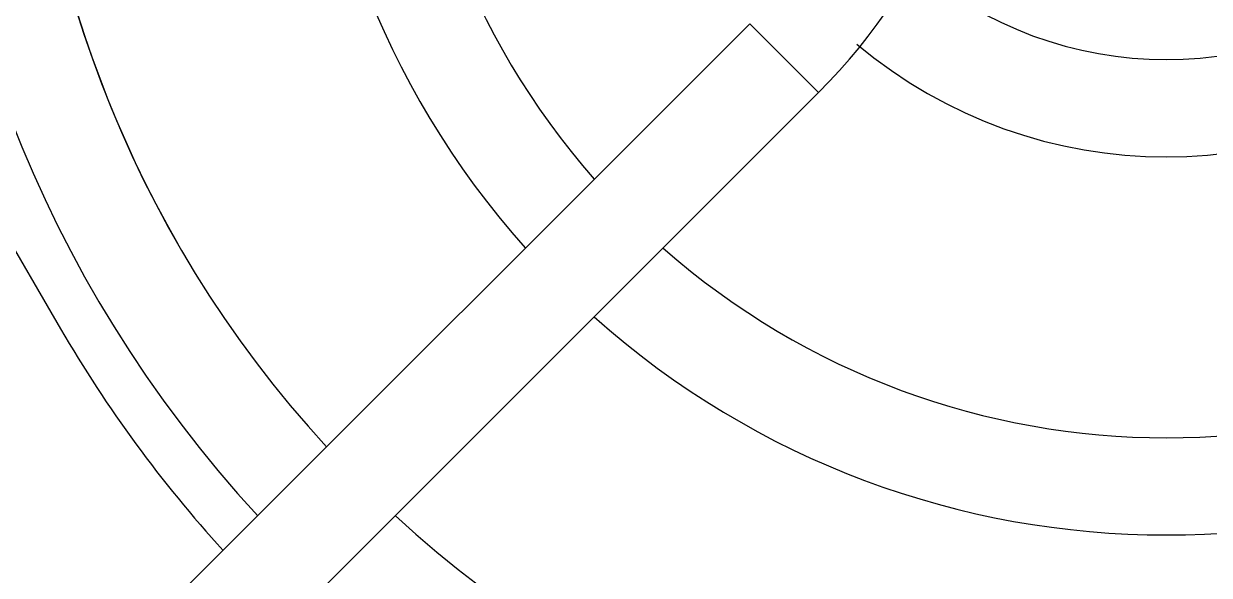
# Model space of a CAD drawing. Header units: millimetres. Extents: x 0 to 141, y -1 to 90.
# Drawn here: x 8.175 to 10.37, y 37.035 to 38.057 of the extents above; entities that cross this region are included whole.
import ezdxf

# ---------------------------------------------------------------- set-up
doc = ezdxf.new("R2010")
doc.units = ezdxf.units.MM

msp = doc.modelspace()

# ---------------------------------------------------------------- linework, layer by layer
for p, q in [((7.4872, 38.7919), (8.2432, 37.4917)), ((9.5193, 38.0565), (5.3829, 33.9202)), ((9.6465, 37.9293), (9.5193, 38.0565)), ((9.6465, 37.9293), (5.5102, 33.793))]:
    msp.add_line(p, q)
for centre, radius, start, end in [((10.29, 38.7), 2.81, 136.8427, 223.1573), ((10.29, 38.7), 2.29, 137.2522, 222.7478), ((10.29, 38.7), 2.11, 137.447, 222.553), ((10.29, 38.6981), 2.1092, 137.4094, 209.8606), ((10.29, 38.7), 1.59, 138.2569, 221.7431), ((10.29, 38.7), 1.41, 138.6808, 221.3192), ((8.8758, 38.7), 1.09, 315, 45), ((10.29, 38.7), 0.71, 228.599, 311.401), ((10.29, 38.7), 0.89, 229.9644, 310.0356), ((10.29, 38.7), 1.41, 228.6808, 311.3192), ((10.29, 38.7), 1.59, 228.2507, 311.7493), ((10.318, 38.6981), 2.4, 210.1758, 222.343), ((10.29, 38.7), 2.11, 227.447, 312.553)]:
    msp.add_arc(centre, radius, start, end)

doc.saveas('drawing.dxf')
